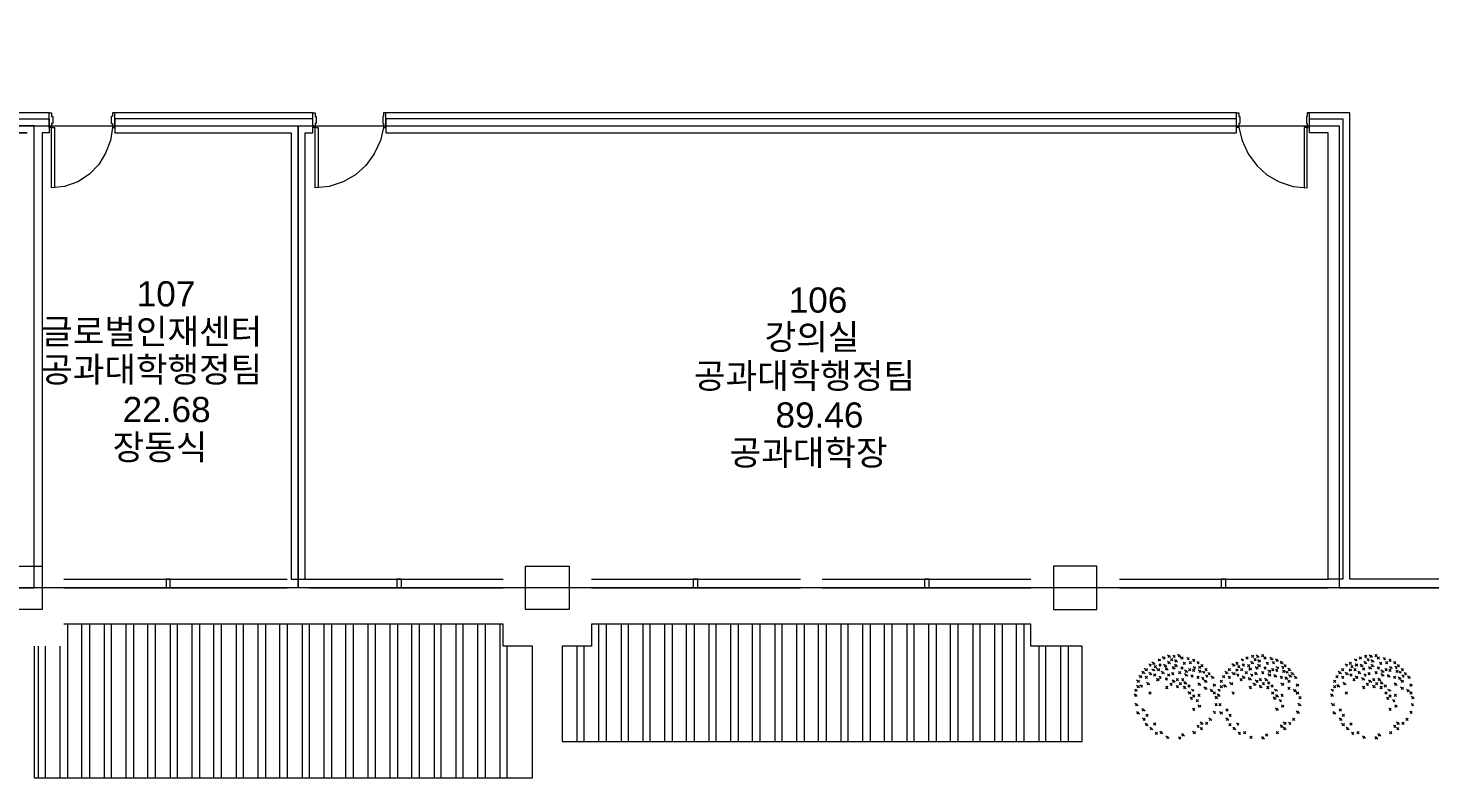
# Model space of a CAD drawing. Header units: millimetres. Extents: x -2246 to 101218, y 0 to 66109.
# Drawn here: x 40176 to 59306, y 14212 to 24444 of the extents above; entities that cross this region are included whole.
import ezdxf

# ---------------------------------------------------------------- set-up
doc = ezdxf.new("R2010")
doc.units = ezdxf.units.MM
doc.layers.add('PDF_문자', color=7, linetype='Continuous')
doc.layers.add('PDF_형상', color=7, linetype='Continuous')
doc.styles.add('PDF 맑은고딕', font='Arial.ttf')

msp = doc.modelspace()

# ---------------------------------------------------------------- linework, layer by layer
at = {"layer": 'PDF_형상', "lineweight": 5}
for points in [[(65269, 16807), (58066, 16807), (43661, 16807), (40059, 16807), (36056, 16807), (32857, 16807), (18462, 16807), (18462, 23109), (18462, 25810), (11259, 25810), (11259, 31710), (11259, 40014), (11259, 49219), (18261, 49219), (21258, 49219), (25061, 49219), (66868, 49219)], [(61371, 34061), (58066, 34061), (58066, 27155), (54994, 25514), (43968, 25514), (40059, 27505), (36151, 25514), (25114, 25514), (21629, 27282), (21629, 29443), (18462, 29443), (18462, 31710), (15210, 31710), (11259, 31710), (11259, 25810), (18462, 25810), (18462, 23109), (32857, 23109), (36056, 23109), (40059, 23109), (43661, 23109), (58066, 23109), (58066, 16807), (65269, 16807)], [(40462, 23289), (37486, 23289), (37486, 22029), (37517, 22029)], [(39159, 23014), (40165, 23014), (38407, 23014), (38407, 22029), (37517, 22029), (37517, 23205), (40462, 23205), (40462, 23014), (40367, 23014), (40367, 17103)], [(44063, 23289), (41362, 23289)], [(56668, 23289), (45059, 23289)], [(61064, 16923), (58214, 16923), (58214, 23289), (57664, 23289)], [(41330, 23088), (41299, 22908), (41235, 22738), (41140, 22580), (41013, 22452), (40854, 22347), (40674, 22283), (40494, 22262), (40494, 23088), (40536, 23088), (40536, 22262)], [(45027, 23088), (44985, 22908), (44900, 22728), (44784, 22569), (44646, 22442), (44476, 22347), (44286, 22283), (44095, 22262), (44095, 23088), (44137, 23088), (44137, 22262)], [(56700, 23088), (56742, 22908), (56827, 22728), (56943, 22569), (57081, 22442), (57250, 22347), (57441, 22283), (57632, 22262), (57632, 23088), (57589, 23088), (57589, 22262)], [(40663, 16923), (43714, 16923)], [(43809, 16923), (46658, 16923)], [(47866, 16923), (50715, 16923)], [(51012, 16923), (53861, 16923)], [(55068, 16923), (57918, 16923)], [(40663, 16807), (43714, 16807)], [(44010, 16807), (46658, 16807)], [(47866, 16807), (50715, 16807)], [(51012, 16807), (53861, 16807)], [(55068, 16807), (57918, 16807)], [(58214, 16807), (61064, 16807)], [(40261, 16012), (40261, 14212), (47061, 14212), (47061, 16012), (46658, 16012), (46658, 16309), (40663, 16309)], [(40716, 16309), (40716, 14212)], [(40907, 16309), (40907, 14212)], [(41013, 16309), (41013, 14212)], [(41214, 16309), (41214, 14212)], [(41309, 16309), (41309, 14212)], [(41511, 16309), (41511, 14212)], [(41616, 16309), (41616, 14212)], [(41807, 16309), (41807, 14212)], [(41913, 16309), (41913, 14212)], [(42114, 16309), (42114, 14212)], [(42210, 16309), (42210, 14212)], [(42411, 16309), (42411, 14212)], [(42517, 16309), (42517, 14212)], [(42707, 16309), (42707, 14212)], [(42813, 16309), (42813, 14212)], [(43015, 16309), (43015, 14212)], [(43110, 16309), (43110, 14212)], [(43311, 16309), (43311, 14212)], [(43417, 16309), (43417, 14212)], [(43608, 16309), (43608, 14212)], [(43714, 16309), (43714, 14212)], [(43915, 16309), (43915, 14212)], [(44010, 16309), (44010, 14212)], [(44212, 16309), (44212, 14212)], [(44317, 16309), (44317, 14212)], [(44508, 16309), (44508, 14212)], [(44614, 16309), (44614, 14212)], [(44815, 16309), (44815, 14212)], [(44911, 16309), (44911, 14212)], [(45112, 16309), (45112, 14212)], [(45218, 16309), (45218, 14212)], [(45408, 16309), (45408, 14212)], [(45514, 16309), (45514, 14212)], [(45716, 16309), (45716, 14212)], [(45811, 16309), (45811, 14212)], [(46012, 16309), (46012, 14212)], [(46108, 16309), (46108, 14212)], [(46309, 16309), (46309, 14212)], [(46415, 16309), (46415, 14212)], [(46616, 16309), (46616, 14212)], [(47961, 16309), (47961, 14710)], [(48067, 16309), (48067, 14710)], [(48268, 16309), (48268, 14710)], [(48364, 16309), (48364, 14710)], [(48565, 16309), (48565, 14710)], [(48660, 16309), (48660, 14710)], [(48861, 16309), (48861, 14710)], [(48967, 16309), (48967, 14710)], [(49158, 16309), (49158, 14710)], [(49264, 16309), (49264, 14710)], [(49465, 16309), (49465, 14710)], [(49561, 16309), (49561, 14710)], [(49762, 16309), (49762, 14710)], [(49868, 16309), (49868, 14710)], [(50058, 16309), (50058, 14710)], [(50164, 16309), (50164, 14710)], [(50366, 16309), (50366, 14710)], [(50461, 16309), (50461, 14710)], [(50662, 16309), (50662, 14710)], [(50768, 16309), (50768, 14710)], [(50959, 16309), (50959, 14710)], [(51065, 16309), (51065, 14710)], [(51266, 16309), (51266, 14710)], [(51361, 16309), (51361, 14710)], [(51562, 16309), (51562, 14710)], [(51668, 16309), (51668, 14710)], [(51859, 16309), (51859, 14710)], [(51965, 16309), (51965, 14710)], [(52166, 16309), (52166, 14710)], [(52262, 16309), (52262, 14710)], [(52463, 16309), (52463, 14710)], [(52569, 16309), (52569, 14710)], [(52759, 16309), (52759, 14710)], [(52865, 16309), (52865, 14710)], [(53067, 16309), (53067, 14710)], [(53162, 16309), (53162, 14710)], [(53363, 16309), (53363, 14710)], [(53469, 16309), (53469, 14710)], [(53660, 16309), (53660, 14710)], [(53766, 16309), (53766, 14710)], [(40314, 16012), (40314, 14212)], [(40409, 16012), (40409, 14212)], [(40610, 16012), (40610, 14212)], [(46711, 16012), (46711, 14212)], [(47665, 16012), (47665, 14710)], [(47760, 16012), (47760, 14710)], [(53967, 16012), (53967, 14710)], [(54062, 16012), (54062, 14710)], [(54263, 16012), (54263, 14710)], [(54369, 16012), (54369, 14710)], [(55768, 15854), (55725, 15885)], [(55736, 15854), (55757, 15885)], [(55831, 15854), (55799, 15885)], [(55810, 15854), (55831, 15885)], [(55905, 15864), (55863, 15896)], [(55873, 15864), (55895, 15896)], [(56901, 15854), (56869, 15885)], [(56869, 15854), (56901, 15885)], [(56975, 15854), (56933, 15885)], [(56943, 15854), (56964, 15885)], [(57070, 15832), (57039, 15864), (57007, 15896)], [(57007, 15864), (57039, 15896)], [(58447, 15854), (58416, 15885)], [(58416, 15854), (58447, 15885)], [(58522, 15854), (58479, 15885)], [(58490, 15854), (58511, 15885)], [(58617, 15832), (58585, 15864), (58553, 15896)], [(58553, 15864), (58585, 15896)], [(55450, 15674), (55407, 15705)], [(55418, 15674), (55450, 15705)], [(55503, 15737), (55471, 15769)], [(55482, 15737), (55503, 15769)], [(55556, 15758), (55513, 15790)], [(55556, 15674), (55513, 15695)], [(55524, 15758), (55545, 15790)], [(55524, 15674), (55545, 15695)], [(55577, 15716), (55545, 15748)], [(55545, 15716), (55577, 15748)], [(55619, 15674), (55577, 15705)], [(55587, 15674), (55619, 15705)], [(55630, 15811), (55598, 15832)], [(55598, 15811), (55630, 15832)], [(55640, 15737), (55609, 15769)], [(55609, 15737), (55640, 15769)], [(55693, 15832), (55651, 15864)], [(55662, 15832), (55693, 15864)], [(55715, 15726), (55672, 15758)], [(55683, 15726), (55704, 15758)], [(55736, 15684), (55693, 15716)], [(55704, 15684), (55725, 15716)], [(55768, 15769), (55725, 15801)], [(55736, 15769), (55757, 15801)], [(55799, 15811), (55768, 15843)], [(55768, 15811), (55799, 15843)], [(55831, 15695), (55789, 15726)], [(55799, 15695), (55821, 15726)], [(55863, 15790), (55821, 15822)], [(55863, 15726), (55821, 15758)], [(55831, 15790), (55852, 15822)], [(55831, 15726), (55852, 15758)], [(55937, 15832), (55895, 15864)], [(55905, 15832), (55937, 15864)], [(55937, 15695), (55905, 15726)], [(55905, 15695), (55937, 15726)], [(55969, 15758), (55937, 15790)], [(55937, 15758), (55969, 15790)], [(56022, 15822), (55990, 15854)], [(56001, 15822), (56022, 15854)], [(56043, 15674), (56011, 15705)], [(56011, 15674), (56043, 15705)], [(56054, 15769), (56022, 15801)], [(56022, 15769), (56054, 15801)], [(56096, 15801), (56064, 15832)], [(56096, 15663), (56064, 15695)], [(56064, 15663), (56096, 15695)], [(56075, 15801), (56096, 15832)], [(56107, 15705), (56075, 15726)], [(56085, 15705), (56107, 15726)], [(56159, 15769), (56128, 15801)], [(56138, 15769), (56159, 15801)], [(56181, 15705), (56149, 15737)], [(56149, 15705), (56181, 15737)], [(56212, 15726), (56181, 15758)], [(56181, 15726), (56212, 15758)], [(56265, 15674), (56234, 15705)], [(56244, 15674), (56265, 15705)], [(56583, 15674), (56551, 15705)], [(56551, 15674), (56583, 15705)], [(56647, 15737), (56604, 15769)], [(56615, 15737), (56636, 15769)], [(56689, 15758), (56657, 15790)], [(56657, 15758), (56689, 15790)], [(56689, 15674), (56657, 15695)], [(56657, 15674), (56689, 15695)], [(56710, 15716), (56678, 15748)], [(56689, 15716), (56710, 15748)], [(56753, 15674), (56721, 15705)], [(56721, 15674), (56753, 15705)], [(56763, 15811), (56731, 15832)], [(56742, 15811), (56763, 15832)], [(56774, 15737), (56742, 15769)], [(56753, 15737), (56774, 15769)], [(56827, 15832), (56795, 15864)], [(56795, 15832), (56827, 15864)], [(56848, 15726), (56816, 15758)], [(56816, 15726), (56848, 15758)], [(56869, 15684), (56837, 15716)], [(56837, 15684), (56869, 15716)], [(56901, 15769), (56859, 15801)], [(56869, 15769), (56890, 15801)], [(56933, 15811), (56901, 15843)], [(56912, 15811), (56933, 15843)], [(56964, 15695), (56922, 15726)], [(56933, 15695), (56964, 15726), (56996, 15758)], [(56996, 15790), (56954, 15822)], [(56996, 15726), (56954, 15758)], [(56964, 15790), (56996, 15822)], [(57039, 15832), (57070, 15864)], [(57070, 15695), (57039, 15726)], [(57049, 15695), (57070, 15726)], [(57102, 15758), (57070, 15790)], [(57081, 15758), (57102, 15790)], [(57166, 15822), (57123, 15854)], [(57134, 15822), (57155, 15854)], [(57176, 15674), (57145, 15705)], [(57187, 15769), (57155, 15801)], [(57155, 15674), (57176, 15705)], [(57166, 15769), (57187, 15801)], [(57240, 15801), (57197, 15832)], [(57229, 15663), (57197, 15695)], [(57208, 15801), (57229, 15832)], [(57250, 15705), (57208, 15726)], [(57208, 15663), (57229, 15695)], [(57219, 15705), (57240, 15726)], [(57303, 15769), (57261, 15801)], [(57272, 15769), (57293, 15801)], [(57314, 15705), (57282, 15737)], [(57293, 15705), (57314, 15737)], [(57346, 15726), (57314, 15758)], [(57325, 15726), (57346, 15758)], [(57409, 15674), (57367, 15705)], [(57378, 15674), (57399, 15705)], [(58130, 15674), (58098, 15705)], [(58098, 15674), (58130, 15705)], [(58183, 15737), (58151, 15769)], [(58161, 15737), (58183, 15769)], [(58236, 15758), (58204, 15790)], [(58204, 15758), (58236, 15790)], [(58236, 15674), (58204, 15695)], [(58204, 15674), (58236, 15695)], [(58257, 15716), (58225, 15748)], [(58225, 15716), (58257, 15748)], [(58299, 15674), (58267, 15705)], [(58267, 15674), (58299, 15705)], [(58310, 15811), (58278, 15832)], [(58288, 15811), (58310, 15832)], [(58320, 15737), (58288, 15769)], [(58288, 15737), (58320, 15769)], [(58373, 15832), (58341, 15864)], [(58341, 15832), (58373, 15864)], [(58394, 15726), (58352, 15758)], [(58363, 15726), (58384, 15758)], [(58416, 15684), (58384, 15716)], [(58384, 15684), (58416, 15716)], [(58447, 15769), (58405, 15801)], [(58416, 15769), (58437, 15801)], [(58479, 15811), (58447, 15843)], [(58458, 15811), (58479, 15843)], [(58511, 15695), (58469, 15726)], [(58479, 15695), (58500, 15726)], [(58543, 15790), (58500, 15822)], [(58543, 15726), (58500, 15758)], [(58511, 15790), (58532, 15822)], [(58511, 15726), (58532, 15758)], [(58585, 15832), (58617, 15864)], [(58617, 15695), (58585, 15726)], [(58596, 15695), (58617, 15726)], [(58649, 15758), (58617, 15790)], [(58627, 15758), (58649, 15790)], [(58702, 15822), (58670, 15854)], [(58680, 15822), (58702, 15854)], [(58723, 15674), (58691, 15705)], [(58733, 15769), (58702, 15801)], [(58702, 15769), (58733, 15801)], [(58702, 15674), (58723, 15705)], [(58776, 15801), (58744, 15832)], [(58776, 15663), (58744, 15695)], [(58744, 15663), (58776, 15695)], [(58755, 15801), (58776, 15832)], [(58797, 15705), (58755, 15726)], [(58765, 15705), (58786, 15726)], [(58839, 15769), (58808, 15801)], [(58818, 15769), (58839, 15801)], [(58860, 15705), (58829, 15737)], [(58839, 15705), (58860, 15737)], [(58892, 15726), (58860, 15758)], [(58871, 15726), (58892, 15758)], [(58945, 15674), (58913, 15705)], [(58924, 15674), (58945, 15705)], [(55344, 15515), (55302, 15546)], [(55312, 15515), (55344, 15546)], [(55376, 15578), (55333, 15610)], [(55344, 15578), (55376, 15610)], [(55418, 15631), (55376, 15663)], [(55386, 15631), (55407, 15663)], [(55450, 15568), (55418, 15599)], [(55418, 15568), (55450, 15599)], [(55482, 15483), (55439, 15515)], [(55450, 15483), (55471, 15515)], [(55513, 15621), (55471, 15652)], [(55482, 15621), (55503, 15652)], [(55566, 15599), (55535, 15631)], [(55535, 15599), (55566, 15631)], [(55609, 15536), (55577, 15568)], [(55577, 15536), (55609, 15568)], [(55640, 15568), (55609, 15599)], [(55619, 15568), (55640, 15599)], [(55683, 15631), (55640, 15663)], [(55651, 15631), (55672, 15663)], [(55725, 15546), (55693, 15578)], [(55704, 15546), (55725, 15578)], [(55757, 15599), (55725, 15631)], [(55725, 15599), (55757, 15631)], [(55789, 15472), (55757, 15504)], [(55768, 15472), (55789, 15504)], [(55810, 15621), (55778, 15652)], [(55789, 15621), (55810, 15652)], [(55831, 15515), (55789, 15546)], [(55799, 15515), (55821, 15546)], [(55873, 15536), (55842, 15568)], [(55842, 15536), (55873, 15568)], [(55905, 15631), (55873, 15663)], [(55873, 15631), (55905, 15663)], [(55916, 15483), (55884, 15515)], [(55884, 15483), (55916, 15515)], [(55948, 15536), (55916, 15568)], [(55926, 15536), (55948, 15568)], [(55990, 15493), (55948, 15525)], [(56001, 15652), (55958, 15684)], [(56001, 15599), (55958, 15631)], [(55958, 15493), (55979, 15525)], [(55969, 15652), (55990, 15684)], [(55969, 15599), (55990, 15631)], [(56075, 15589), (56043, 15621)], [(56054, 15589), (56075, 15621)], [(56159, 15568), (56128, 15599)], [(56128, 15568), (56159, 15599)], [(56181, 15472), (56138, 15504)], [(56191, 15652), (56149, 15684)], [(56149, 15472), (56170, 15504)], [(56159, 15652), (56181, 15684)], [(56223, 15557), (56191, 15589)], [(56234, 15642), (56202, 15663)], [(56202, 15557), (56223, 15589)], [(56212, 15642), (56234, 15663)], [(56265, 15515), (56223, 15546)], [(56234, 15515), (56255, 15546)], [(56276, 15589), (56244, 15621)], [(56255, 15589), (56276, 15621)], [(56308, 15621), (56276, 15652)], [(56287, 15621), (56308, 15652)], [(56361, 15568), (56318, 15599)], [(56329, 15568), (56350, 15599)], [(56477, 15515), (56445, 15546)], [(56445, 15515), (56477, 15546)], [(56509, 15578), (56477, 15610)], [(56477, 15578), (56509, 15610)], [(56551, 15631), (56509, 15663)], [(56520, 15631), (56541, 15663)], [(56583, 15568), (56551, 15599)], [(56562, 15568), (56583, 15599)], [(56615, 15483), (56573, 15515)], [(56583, 15483), (56615, 15515)], [(56647, 15621), (56604, 15652)], [(56615, 15621), (56647, 15652)], [(56700, 15599), (56668, 15631)], [(56678, 15599), (56700, 15631)], [(56742, 15536), (56710, 15568)], [(56721, 15536), (56742, 15568)], [(56784, 15568), (56742, 15599)], [(56753, 15568), (56774, 15599)], [(56816, 15631), (56784, 15663)], [(56784, 15631), (56816, 15663)], [(56869, 15546), (56827, 15578)], [(56837, 15546), (56859, 15578)], [(56890, 15599), (56859, 15631)], [(56869, 15599), (56890, 15631)], [(56933, 15472), (56890, 15504)], [(56901, 15472), (56922, 15504)], [(56954, 15621), (56912, 15652)], [(56922, 15621), (56943, 15652)], [(56964, 15515), (56922, 15546)], [(56933, 15515), (56964, 15546)], [(57007, 15536), (56975, 15568)], [(56986, 15536), (57007, 15568)], [(57039, 15631), (57007, 15663)], [(57017, 15631), (57039, 15663)], [(57049, 15483), (57017, 15515)], [(57028, 15483), (57049, 15515)], [(57092, 15536), (57049, 15568)], [(57060, 15536), (57081, 15568)], [(57134, 15652), (57092, 15684)], [(57134, 15599), (57092, 15631)], [(57123, 15493), (57092, 15525)], [(57092, 15493), (57123, 15525)], [(57102, 15652), (57134, 15684)], [(57102, 15599), (57134, 15631)], [(57219, 15589), (57176, 15621)], [(57187, 15589), (57208, 15621)], [(57293, 15568), (57261, 15599)], [(57272, 15568), (57293, 15599)], [(57314, 15472), (57272, 15504)], [(57282, 15472), (57314, 15504)], [(57325, 15652), (57293, 15684)], [(57293, 15652), (57325, 15684)], [(57367, 15557), (57325, 15589)], [(57378, 15642), (57335, 15663)], [(57335, 15557), (57356, 15589)], [(57346, 15642), (57367, 15663)], [(57399, 15515), (57367, 15546)], [(57367, 15515), (57399, 15546)], [(57420, 15589), (57378, 15621)], [(57388, 15589), (57409, 15621)], [(57452, 15621), (57409, 15652)], [(57420, 15621), (57441, 15652)], [(57494, 15568), (57452, 15599)], [(57462, 15568), (57483, 15599)], [(58024, 15515), (57992, 15546)], [(57992, 15515), (58024, 15546)], [(58055, 15578), (58024, 15610)], [(58024, 15578), (58055, 15610)], [(58098, 15631), (58055, 15663)], [(58066, 15631), (58087, 15663)], [(58130, 15568), (58098, 15599)], [(58108, 15568), (58130, 15599)], [(58161, 15483), (58119, 15515)], [(58130, 15483), (58151, 15515)], [(58193, 15621), (58151, 15652)], [(58161, 15621), (58183, 15652)], [(58246, 15599), (58214, 15631)], [(58214, 15599), (58246, 15631)], [(58288, 15536), (58257, 15568)], [(58257, 15536), (58288, 15568)], [(58320, 15568), (58288, 15599)], [(58299, 15568), (58320, 15599)], [(58363, 15631), (58320, 15663)], [(58331, 15631), (58352, 15663)], [(58416, 15546), (58373, 15578)], [(58384, 15546), (58405, 15578)], [(58437, 15599), (58405, 15631)], [(58416, 15599), (58437, 15631)], [(58469, 15472), (58437, 15504)], [(58447, 15472), (58469, 15504)], [(58490, 15621), (58458, 15652)], [(58469, 15621), (58490, 15652)], [(58511, 15515), (58469, 15546)], [(58479, 15515), (58500, 15546)], [(58553, 15536), (58522, 15568)], [(58532, 15536), (58553, 15568)], [(58585, 15631), (58553, 15663)], [(58564, 15631), (58585, 15663)], [(58596, 15483), (58564, 15515)], [(58564, 15483), (58596, 15515)], [(58638, 15536), (58596, 15568)], [(58606, 15536), (58627, 15568)], [(58670, 15493), (58627, 15525)], [(58680, 15652), (58638, 15684)], [(58680, 15599), (58638, 15631)], [(58638, 15493), (58659, 15525)], [(58649, 15652), (58670, 15684)], [(58649, 15599), (58670, 15631)], [(58765, 15589), (58723, 15621)], [(58733, 15589), (58755, 15621)], [(58839, 15568), (58808, 15599)], [(58808, 15568), (58839, 15599)], [(58860, 15472), (58818, 15504)], [(58829, 15472), (58850, 15504)], [(58871, 15652), (58839, 15684)], [(58839, 15652), (58871, 15684)], [(58913, 15557), (58871, 15589)], [(58913, 15642), (58882, 15663)], [(58882, 15557), (58903, 15589)], [(58892, 15642), (58913, 15663)], [(58945, 15515), (58903, 15546)], [(58913, 15515), (58945, 15546)], [(58956, 15589), (58924, 15621)], [(58935, 15589), (58956, 15621)], [(58988, 15621), (58956, 15652)], [(58966, 15621), (58988, 15652)], [(59041, 15568), (58998, 15599)], [(59009, 15568), (59030, 15599)], [(55312, 15324), (55270, 15356)], [(55312, 15398), (55280, 15419)], [(55280, 15398), (55312, 15419)], [(55280, 15324), (55302, 15356)], [(55344, 15440), (55302, 15472)], [(55312, 15440), (55344, 15472)], [(55386, 15451), (55354, 15483)], [(55365, 15451), (55386, 15483)], [(55503, 15356), (55471, 15388)], [(55471, 15356), (55503, 15388)], [(55736, 15430), (55704, 15462)], [(55704, 15430), (55736, 15462)], [(55873, 15440), (55842, 15472)], [(55852, 15440), (55873, 15472)], [(55979, 15430), (55937, 15462)], [(55948, 15430), (55969, 15462)], [(56032, 15451), (56001, 15483)], [(56001, 15451), (56032, 15483)], [(56043, 15356), (56001, 15388)], [(56011, 15356), (56043, 15388)], [(56064, 15282), (56032, 15313)], [(56043, 15282), (56064, 15313)], [(56085, 15398), (56054, 15419)], [(56064, 15398), (56085, 15419)], [(56096, 15313), (56064, 15345)], [(56075, 15313), (56096, 15345)], [(56170, 15324), (56138, 15356)], [(56138, 15324), (56170, 15356)], [(56265, 15419), (56223, 15451)], [(56234, 15419), (56255, 15451)], [(56382, 15356), (56350, 15388), (56308, 15419)], [(56318, 15388), (56340, 15419)], [(56382, 15462), (56350, 15493)], [(56350, 15462), (56382, 15493)], [(56350, 15356), (56382, 15388)], [(56414, 15292), (56371, 15324)], [(56382, 15292), (56403, 15324)], [(56445, 15324), (56403, 15356)], [(56445, 15398), (56414, 15419)], [(56414, 15324), (56435, 15356)], [(56424, 15398), (56445, 15419)], [(56477, 15440), (56445, 15472)], [(56445, 15440), (56477, 15472)], [(56530, 15451), (56488, 15483)], [(56498, 15451), (56520, 15483)], [(56636, 15356), (56604, 15388)], [(56615, 15356), (56636, 15388)], [(56869, 15430), (56837, 15462)], [(56848, 15430), (56869, 15462)], [(57017, 15440), (56975, 15472)], [(56986, 15440), (57007, 15472)], [(57113, 15430), (57081, 15462)], [(57081, 15430), (57113, 15462)], [(57166, 15451), (57134, 15483)], [(57145, 15451), (57166, 15483)], [(57176, 15356), (57145, 15388)], [(57145, 15356), (57176, 15388)], [(57208, 15282), (57166, 15313)], [(57176, 15282), (57197, 15313)], [(57229, 15398), (57187, 15419)], [(57197, 15398), (57219, 15419)], [(57240, 15313), (57197, 15345)], [(57208, 15313), (57229, 15345)], [(57303, 15324), (57272, 15356)], [(57282, 15324), (57303, 15356)], [(57399, 15419), (57367, 15451)], [(57367, 15419), (57399, 15451)], [(57515, 15356), (57483, 15388), (57441, 15419)], [(57452, 15388), (57483, 15419)], [(57515, 15462), (57483, 15493)], [(57483, 15462), (57515, 15493)], [(57483, 15356), (57515, 15388)], [(57547, 15292), (57515, 15324)], [(57515, 15292), (57547, 15324)], [(57992, 15324), (57950, 15356)], [(57992, 15398), (57960, 15419)], [(57960, 15324), (57981, 15356)], [(57971, 15398), (57992, 15419)], [(58024, 15440), (57992, 15472)], [(57992, 15440), (58024, 15472)], [(58077, 15451), (58034, 15483)], [(58045, 15451), (58066, 15483)], [(58183, 15356), (58151, 15388)], [(58151, 15356), (58183, 15388)], [(58416, 15430), (58384, 15462)], [(58394, 15430), (58416, 15462)], [(58564, 15440), (58522, 15472)], [(58532, 15440), (58553, 15472)], [(58659, 15430), (58627, 15462)], [(58627, 15430), (58659, 15462)], [(58712, 15451), (58680, 15483)], [(58680, 15451), (58712, 15483)], [(58723, 15356), (58691, 15388)], [(58691, 15356), (58723, 15388)], [(58744, 15282), (58712, 15313)], [(58723, 15282), (58744, 15313)], [(58776, 15398), (58733, 15419)], [(58744, 15398), (58765, 15419)], [(58776, 15313), (58744, 15345)], [(58755, 15313), (58776, 15345)], [(58850, 15324), (58818, 15356)], [(58818, 15324), (58850, 15356)], [(58945, 15419), (58903, 15451)], [(58913, 15419), (58945, 15451)], [(59062, 15356), (59030, 15388), (58988, 15419)], [(58998, 15388), (59019, 15419)], [(59062, 15462), (59030, 15493)], [(59030, 15462), (59062, 15493)], [(59030, 15356), (59062, 15388)], [(59093, 15292), (59051, 15324)], [(59062, 15292), (59083, 15324)], [(55323, 15197), (55280, 15229)], [(55291, 15197), (55312, 15229)], [(55418, 15123), (55376, 15155)], [(55386, 15123), (55407, 15155)], [(56096, 15133), (56064, 15165)], [(56075, 15133), (56096, 15165)], [(56149, 15250), (56117, 15282)], [(56117, 15250), (56149, 15282)], [(56181, 15176), (56138, 15207)], [(56149, 15176), (56181, 15207)], [(56382, 15091), (56350, 15123)], [(56361, 15091), (56382, 15123)], [(56403, 15197), (56371, 15229)], [(56382, 15197), (56403, 15229)], [(56456, 15197), (56424, 15229)], [(56424, 15197), (56456, 15229)], [(56551, 15123), (56520, 15155)], [(56520, 15123), (56551, 15155)], [(57240, 15133), (57197, 15165)], [(57208, 15133), (57229, 15165)], [(57282, 15250), (57250, 15282)], [(57261, 15250), (57282, 15282)], [(57314, 15176), (57282, 15207)], [(57282, 15176), (57314, 15207)], [(57526, 15091), (57483, 15123)], [(57494, 15091), (57515, 15123)], [(57547, 15197), (57505, 15229)], [(57515, 15197), (57536, 15229)], [(58003, 15197), (57960, 15229)], [(57971, 15197), (58003, 15229)], [(58098, 15123), (58066, 15155)], [(58066, 15123), (58098, 15155)], [(58776, 15133), (58744, 15165)], [(58755, 15133), (58776, 15165)], [(58829, 15250), (58797, 15282)], [(58808, 15250), (58829, 15282)], [(58860, 15176), (58829, 15207)], [(58829, 15176), (58860, 15207)], [(59062, 15091), (59030, 15123)], [(59041, 15091), (59062, 15123)], [(59083, 15197), (59051, 15229)], [(59062, 15197), (59083, 15229)], [(55344, 15080), (55302, 15112)], [(55312, 15080), (55333, 15112)], [(55418, 14996), (55386, 15027)], [(55397, 14996), (55418, 15027)], [(55460, 14921), (55418, 14953)], [(55460, 15049), (55429, 15080)], [(55429, 15049), (55460, 15080)], [(55429, 14921), (55450, 14953)], [(55566, 14932), (55535, 14964)], [(55535, 14932), (55566, 14964)], [(56159, 14900), (56128, 14932)], [(56138, 14900), (56159, 14932)], [(56212, 14943), (56170, 14974)], [(56181, 14943), (56202, 14974)], [(56276, 14943), (56244, 14974)], [(56244, 14943), (56276, 14974)], [(56329, 14996), (56287, 15027)], [(56297, 14996), (56318, 15027)], [(56477, 15080), (56435, 15112)], [(56445, 15080), (56477, 15112)], [(56562, 14996), (56520, 15027)], [(56530, 14996), (56551, 15027)], [(56594, 15049), (56562, 15080)], [(56594, 14921), (56562, 14953)], [(56562, 14921), (56594, 14953)], [(56573, 15049), (56594, 15080)], [(56700, 14932), (56668, 14964)], [(56678, 14932), (56700, 14964)], [(57346, 14869), (57303, 14900), (57261, 14932)], [(57272, 14900), (57293, 14932)], [(57346, 14943), (57303, 14974)], [(57314, 14943), (57346, 14974)], [(57409, 14943), (57378, 14974)], [(57388, 14943), (57409, 14974)], [(57462, 14996), (57431, 15027)], [(57431, 14996), (57462, 15027)], [(58024, 15080), (57981, 15112)], [(57992, 15080), (58013, 15112)], [(58108, 14996), (58066, 15027)], [(58077, 14996), (58098, 15027)], [(58140, 14921), (58098, 14953)], [(58140, 15049), (58108, 15080)], [(58108, 15049), (58140, 15080)], [(58108, 14921), (58140, 14953)], [(58246, 14932), (58214, 14964)], [(58214, 14932), (58246, 14964)], [(58839, 14900), (58808, 14932)], [(58818, 14900), (58839, 14932)], [(58892, 14943), (58850, 14974)], [(58860, 14943), (58882, 14974)], [(58956, 14943), (58924, 14974)], [(58924, 14943), (58956, 14974)], [(59009, 14996), (58977, 15027)], [(58977, 14996), (59009, 15027)], [(55524, 14869), (55482, 14900)], [(55492, 14869), (55513, 14900)], [(55587, 14805), (55556, 14837)], [(55556, 14805), (55587, 14837)], [(55662, 14816), (55619, 14847)], [(55630, 14816), (55651, 14847)], [(55746, 14752), (55704, 14784)], [(55715, 14752), (55736, 14784)], [(55905, 14741), (55873, 14773)], [(55884, 14741), (55905, 14773)], [(55958, 14784), (55916, 14816)], [(55926, 14784), (55948, 14816)], [(56107, 14816), (56064, 14847)], [(56075, 14816), (56107, 14847)], [(56202, 14869), (56170, 14900)], [(56181, 14869), (56202, 14900)], [(56657, 14869), (56615, 14900)], [(56626, 14869), (56647, 14900)], [(56721, 14805), (56689, 14837)], [(56700, 14805), (56721, 14837)], [(56795, 14816), (56763, 14847)], [(56763, 14816), (56795, 14847)], [(56880, 14752), (56848, 14784)], [(56848, 14752), (56880, 14784)], [(57049, 14741), (57007, 14773)], [(57017, 14741), (57039, 14773)], [(57092, 14784), (57060, 14816)], [(57060, 14784), (57092, 14816)], [(57240, 14816), (57208, 14847)], [(57208, 14816), (57240, 14847)], [(57314, 14869), (57335, 14900)], [(58204, 14869), (58161, 14900)], [(58172, 14869), (58193, 14900)], [(58267, 14805), (58236, 14837)], [(58246, 14805), (58267, 14837)], [(58341, 14816), (58310, 14847)], [(58310, 14816), (58341, 14847)], [(58426, 14752), (58384, 14784)], [(58394, 14752), (58416, 14784)], [(58596, 14741), (58553, 14773)], [(58564, 14741), (58585, 14773)], [(58638, 14784), (58596, 14816)], [(58606, 14784), (58627, 14816)], [(58786, 14816), (58755, 14847)], [(58755, 14816), (58786, 14847)], [(58882, 14869), (58850, 14900)], [(58860, 14869), (58882, 14900)]]:
    msp.add_lwpolyline(points, dxfattribs=at)
for points in [[(40462, 23088), (40462, 23289), (40494, 23289), (40494, 23236), (40515, 23236), (40515, 23141), (40494, 23141), (40494, 23088)], [(41362, 23088), (41362, 23289), (41330, 23289), (41330, 23236), (41309, 23236), (41309, 23141), (41330, 23141), (41330, 23088)], [(43957, 23014), (44063, 23014), (44063, 23205), (41362, 23205), (41362, 23014), (43767, 23014), (43767, 16923), (43957, 16923)], [(44063, 23088), (44063, 23289), (44095, 23289), (44095, 23236), (44106, 23236), (44106, 23141), (44095, 23141), (44095, 23088)], [(45059, 23088), (45059, 23289), (45027, 23289), (45027, 23236), (45017, 23236), (45017, 23141), (45027, 23141), (45027, 23088)], [(45059, 23205), (45059, 23014), (56668, 23014), (56668, 23205)], [(56668, 23088), (56668, 23289), (56700, 23289), (56700, 23236), (56710, 23236), (56710, 23141), (56700, 23141), (56700, 23088)], [(57664, 23088), (57664, 23289), (57632, 23289), (57632, 23236), (57621, 23236), (57621, 23141), (57632, 23141), (57632, 23088)], [(57918, 23014), (57664, 23014), (57664, 23205), (58119, 23205), (58119, 16923), (57918, 16923)], [(36056, 23109), (36056, 16807), (40261, 16807), (40261, 23109)], [(40261, 23109), (43862, 23109), (43862, 16807), (40261, 16807)], [(43862, 23109), (58066, 23109), (58066, 16807), (43862, 16807)], [(39763, 17103), (40367, 17103), (40367, 16510), (39763, 16510)], [(46966, 17103), (47559, 17103), (47559, 16510), (46966, 16510)], [(54168, 17103), (54168, 16510), (54761, 16510), (54761, 17103)], [(42061, 16807), (42114, 16807), (42114, 16923), (42061, 16923)], [(45207, 16807), (45271, 16807), (45271, 16923), (45207, 16923)], [(49253, 16807), (49317, 16807), (49317, 16923), (49253, 16923)], [(52410, 16807), (52473, 16807), (52473, 16923), (52410, 16923)], [(56456, 16807), (56520, 16807), (56520, 16923), (56456, 16923)], [(54560, 16012), (53861, 16012), (53861, 16309), (47866, 16309), (47866, 16012), (47463, 16012), (47463, 14710), (54560, 14710)]]:
    msp.add_lwpolyline(points, close=True, dxfattribs=at)

# ---------------------------------------------------------------- texts
at = {"layer": 'PDF_문자', "char_height": 343.2, "attachment_point": 4, "style": 'PDF 맑은고딕'}
for s, insert in [('107', (41659, 20815)), ('106', (50556, 20730)), ('글로벌인재센터', (40356, 20285)), ('강의실', (50228, 20211)), ('공과대학행정팀', (40356, 19766)), ('공과대학행정팀', (49264, 19681)), ('22.68', (41468, 19237)), ('89.46', (50376, 19162)), ('장동식', (41331, 18707)), ('공과대학장', (49751, 18633))]:
    msp.add_mtext(s, dxfattribs=dict(at, insert=insert))

doc.saveas('drawing.dxf')
